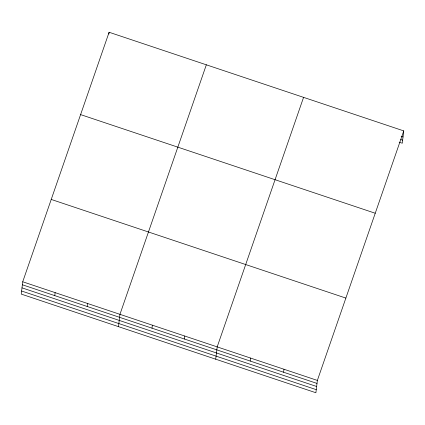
<?xml version="1.0" encoding="UTF-8"?>
<svg xmlns="http://www.w3.org/2000/svg" width="425" height="425" viewBox="0 0 425 425"><rect width="100%" height="100%" fill="white"/><g stroke="black" fill="none" stroke-linecap="round" stroke-linejoin="round"><path stroke-width="0.64" d="M22.722 281.78L21.25 294.1L315.892 392.743L317.363 380.423L403.75 130.9L109.108 32.258L22.722 281.78L317.363 380.423M54.772 295.619L55.128 292.628M108.896 34.053L109.108 32.258M87.183 306.473L87.539 303.482M118.485 326.65L119.951 314.33L206.337 64.807M152.007 328.174L152.363 325.183M184.418 339.028L184.774 336.032M215.714 359.205L217.186 346.885L303.572 97.362M250.219 361.053L250.575 358.062M283.613 372.236L283.969 369.24M403.75 130.9L402.278 143.22L399.187 142.189M401.173 136.351L403.027 136.972M400.791 139.522L402.65 140.144M80.601 114.601L375.243 213.244M51.228 199.437L345.87 298.079M22.36 284.771L317.007 383.414M21.994 287.847L316.636 386.495M21.617 291.019L316.258 389.667"/></g></svg>
